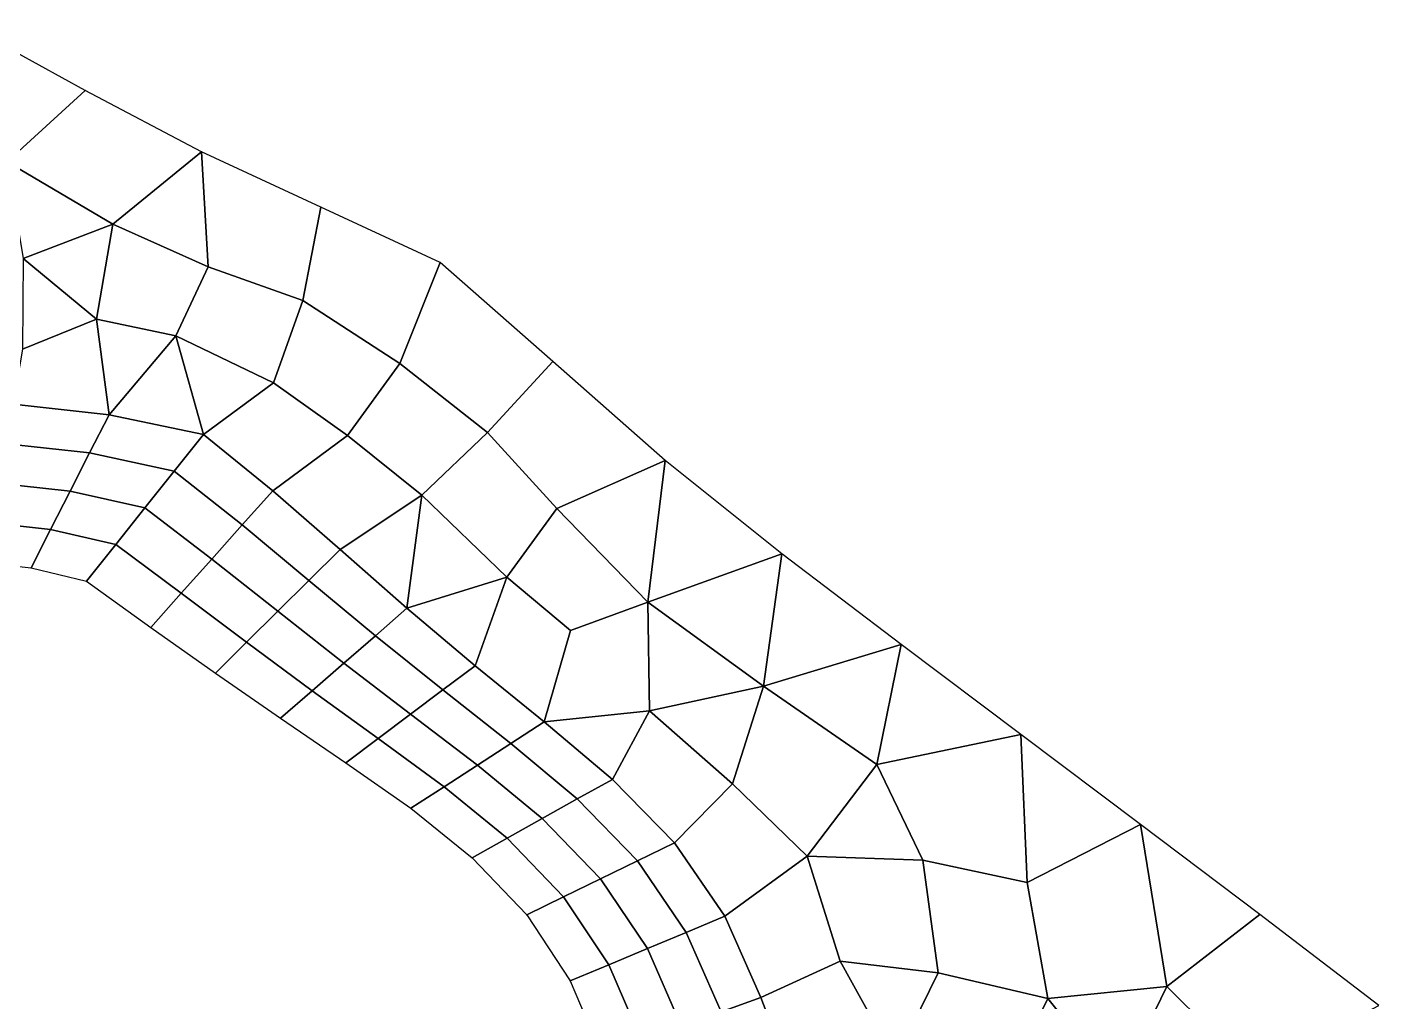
# Model space of a CAD drawing. Extents: x 391089 to 406232, y 6461839 to 6471033.
# Drawn here: x 405345.5 to 405553.4, y 6470699 to 6470848.9 of the extents above; entities that cross this region are included whole.
import ezdxf

# ---------------------------------------------------------------- set-up
doc = ezdxf.new("R2010")
doc.units = 0
for name, color, linetype in [('MESH_BOUND', 25, 'CONTINUOUS'), ('MESH_ELEMS', 18, 'CONTINUOUS'), ('MESH_NODES', 18, 'CONTINUOUS')]:
    doc.layers.add(name, color=color, linetype=linetype)

msp = doc.modelspace()

# ---------------------------------------------------------------- linework, layer by layer
at = {"layer": 'MESH_BOUND', "color": 25}
for points in [[(405354.394, 6470839.18, 5.016), (405336.664, 6470848.93, 4.503)], [(405372.279, 6470829.72, 5.575), (405354.394, 6470839.18, 5.016)], [(405390.639, 6470821.21, 4.333), (405372.279, 6470829.72, 5.575)], [(405409, 6470812.7, 4.446), (405390.639, 6470821.21, 4.333)], [(405426.289, 6470797.5, 4.377), (405409, 6470812.7, 4.446)], [(405443.577, 6470782.29, 5.195), (405426.289, 6470797.5, 4.377)], [(405461.534, 6470767.9, 3.46), (405443.577, 6470782.29, 5.195)], [(405479.862, 6470753.97, 4.524), (405461.534, 6470767.9, 3.46)], [(405337.405, 6470766.74, 4.508), (405346.081, 6470765.79, 4.885)], [(405346.081, 6470765.79, 4.885), (405354.587, 6470763.7, 4.421)], [(405354.587, 6470763.7, 4.421), (405364.481, 6470756.6, 4.939)], [(405364.481, 6470756.6, 4.939), (405374.417, 6470749.56, 4.607)], [(405498.277, 6470740.15, 4.735), (405479.862, 6470753.97, 4.524)], [(405374.417, 6470749.56, 4.607), (405384.429, 6470742.63, 5.328)], [(405384.429, 6470742.63, 5.328), (405394.506, 6470735.79, 5.285)], [(405516.678, 6470726.32, 4.63), (405498.277, 6470740.15, 4.735)], [(405394.506, 6470735.79, 5.285), (405404.469, 6470728.79, 5.18)], [(405404.469, 6470728.79, 5.18), (405413.926, 6470721.16, 5.168)], [(405535.039, 6470712.43, 4.59), (405516.678, 6470726.32, 4.63)], [(405413.926, 6470721.16, 5.168), (405422.297, 6470712.38, 5.229)], [(405422.297, 6470712.38, 5.229), (405428.982, 6470702.23, 5.249)], [(405553.351, 6470698.47, 4.971), (405535.039, 6470712.43, 4.59)], [(405428.982, 6470702.23, 5.249), (405433.736, 6470691.02, 4.781)]]:
    msp.add_polyline3d(points, dxfattribs=at)
at = {"layer": 'MESH_ELEMS', "color": 178}
for points in [[(405342.397, 6470828.21, 4.951), (405354.394, 6470839.18, 5.016), (405336.664, 6470848.93, 4.503), (405332.26, 6470833.73, 4.77)], [(405358.641, 6470818.6, 4.576), (405372.279, 6470829.72, 5.575), (405354.394, 6470839.18, 5.016), (405342.397, 6470828.21, 4.951)], [(405344.839, 6470813.34, 4.059), (405358.641, 6470818.6, 4.576), (405342.397, 6470828.21, 4.951), (405344.839, 6470813.34, 4.059)], [(405358.641, 6470818.6, 4.576), (405373.333, 6470812.04, 4.014), (405372.279, 6470829.72, 5.575), (405358.641, 6470818.6, 4.576)], [(405390.639, 6470821.21, 4.333), (405372.279, 6470829.72, 5.575), (405373.333, 6470812.04, 4.014), (405387.892, 6470806.87, 4.212)], [(405409, 6470812.7, 4.446), (405390.639, 6470821.21, 4.333), (405387.892, 6470806.87, 4.212), (405402.777, 6470797.17, 4.195)], [(405358.641, 6470818.6, 4.576), (405344.839, 6470813.34, 4.059), (405356.143, 6470804.01, 4.154), (405358.641, 6470818.6, 4.576)], [(405373.333, 6470812.04, 4.014), (405358.641, 6470818.6, 4.576), (405356.143, 6470804.01, 4.154), (405368.335, 6470801.45, 4.317)], [(405356.143, 6470804.01, 4.154), (405344.839, 6470813.34, 4.059), (405344.78, 6470799.4, 3.375), (405356.143, 6470804.01, 4.154)], [(405387.892, 6470806.87, 4.212), (405373.333, 6470812.04, 4.014), (405368.335, 6470801.45, 4.317), (405383.34, 6470794.21, 4.048)], [(405426.289, 6470797.5, 4.377), (405409, 6470812.7, 4.446), (405402.777, 6470797.17, 4.195), (405416.286, 6470786.56, 4.138)], [(405383.34, 6470794.21, 4.048), (405394.746, 6470786.13, 4.107), (405402.777, 6470797.17, 4.195), (405387.892, 6470806.87, 4.212)], [(405358.076, 6470789.31, 4.569), (405356.143, 6470804.01, 4.154), (405344.78, 6470799.4, 3.375), (405343.334, 6470790.93, 3.907)], [(405358.076, 6470789.31, 4.569), (405368.335, 6470801.45, 4.317), (405356.143, 6470804.01, 4.154), (405358.076, 6470789.31, 4.569)], [(405368.335, 6470801.45, 4.317), (405358.076, 6470789.31, 4.569), (405372.607, 6470786.25, 4.611), (405368.335, 6470801.45, 4.317)], [(405383.34, 6470794.21, 4.048), (405368.335, 6470801.45, 4.317), (405372.607, 6470786.25, 4.611), (405383.34, 6470794.21, 4.048)], [(405416.286, 6470786.56, 4.138), (405402.777, 6470797.17, 4.195), (405394.746, 6470786.13, 4.107), (405406.18, 6470776.96, 4.32)], [(405426.934, 6470774.9, 4.296), (405443.577, 6470782.29, 5.195), (405426.289, 6470797.5, 4.377), (405416.286, 6470786.56, 4.138)], [(405383.253, 6470777.61, 4.753), (405394.746, 6470786.13, 4.107), (405383.34, 6470794.21, 4.048), (405372.607, 6470786.25, 4.611)], [(405358.076, 6470789.31, 4.569), (405343.334, 6470790.93, 3.907), (405341.852, 6470784.89, 3.541), (405355.077, 6470783.43, 4.153)], [(405372.607, 6470786.25, 4.611), (405358.076, 6470789.31, 4.569), (405355.077, 6470783.43, 4.153), (405368.102, 6470780.61, 4.791)], [(405372.607, 6470786.25, 4.611), (405368.102, 6470780.61, 4.791), (405378.56, 6470772.36, 4.61), (405383.253, 6470777.61, 4.753)], [(405416.286, 6470786.56, 4.138), (405406.18, 6470776.96, 4.32), (405419.244, 6470764.34, 4.785), (405426.934, 6470774.9, 4.296)], [(405355.077, 6470783.43, 4.153), (405341.852, 6470784.89, 3.541), (405340.37, 6470778.84, 2.8), (405352.078, 6470777.55, 2.899)], [(405393.586, 6470768.61, 4.9), (405406.18, 6470776.96, 4.32), (405394.746, 6470786.13, 4.107), (405383.253, 6470777.61, 4.753)], [(405368.102, 6470780.61, 4.791), (405355.077, 6470783.43, 4.153), (405352.078, 6470777.55, 2.899), (405363.597, 6470774.97, 2.227)], [(405443.577, 6470782.29, 5.195), (405426.934, 6470774.9, 4.296), (405440.943, 6470760.49, 3.956), (405443.577, 6470782.29, 5.195)], [(405440.943, 6470760.49, 3.956), (405461.534, 6470767.9, 3.46), (405443.577, 6470782.29, 5.195), (405440.943, 6470760.49, 3.956)], [(405368.102, 6470780.61, 4.791), (405363.597, 6470774.97, 2.227), (405373.867, 6470767.11, 2.376), (405378.56, 6470772.36, 4.61)], [(405352.078, 6470777.55, 2.899), (405340.37, 6470778.84, 2.8), (405338.888, 6470772.79, 3.268), (405349.08, 6470771.67, 3.263)], [(405363.597, 6470774.97, 2.227), (405352.078, 6470777.55, 2.899), (405349.08, 6470771.67, 3.263), (405359.092, 6470769.33, 2.81)], [(405383.253, 6470777.61, 4.753), (405378.56, 6470772.36, 4.61), (405388.794, 6470763.84, 4.66), (405393.586, 6470768.61, 4.9)], [(405393.586, 6470768.61, 4.9), (405403.886, 6470759.56, 4.944), (405406.18, 6470776.96, 4.32), (405393.586, 6470768.61, 4.9)], [(405403.886, 6470759.56, 4.944), (405419.244, 6470764.34, 4.785), (405406.18, 6470776.96, 4.32), (405403.886, 6470759.56, 4.944)], [(405363.597, 6470774.97, 2.227), (405359.092, 6470769.33, 2.81), (405369.174, 6470761.85, 3.109), (405373.867, 6470767.11, 2.376)], [(405426.934, 6470774.9, 4.296), (405419.244, 6470764.34, 4.785), (405429.014, 6470756.14, 3.868), (405440.943, 6470760.49, 3.956)], [(405349.08, 6470771.67, 3.263), (405338.888, 6470772.79, 3.268), (405337.405, 6470766.74, 4.508), (405346.081, 6470765.79, 4.885)], [(405359.092, 6470769.33, 2.81), (405349.08, 6470771.67, 3.263), (405346.081, 6470765.79, 4.885), (405354.587, 6470763.7, 4.421)], [(405378.56, 6470772.36, 4.61), (405373.867, 6470767.11, 2.376), (405384.001, 6470759.08, 3.045), (405388.794, 6470763.84, 4.66)], [(405359.092, 6470769.33, 2.81), (405354.587, 6470763.7, 4.421), (405364.481, 6470756.6, 4.939), (405369.174, 6470761.85, 3.109)], [(405393.586, 6470768.61, 4.9), (405388.794, 6470763.84, 4.66), (405399.021, 6470755.33, 4.815), (405403.886, 6470759.56, 4.944)], [(405440.943, 6470760.49, 3.956), (405458.709, 6470747.59, 3.918), (405461.534, 6470767.9, 3.46), (405440.943, 6470760.49, 3.956)], [(405479.862, 6470753.97, 4.524), (405461.534, 6470767.9, 3.46), (405458.709, 6470747.59, 3.918), (405479.862, 6470753.97, 4.524)], [(405373.867, 6470767.11, 2.376), (405369.174, 6470761.85, 3.109), (405379.209, 6470754.32, 2.206), (405384.001, 6470759.08, 3.045)], [(405388.794, 6470763.84, 4.66), (405384.001, 6470759.08, 3.045), (405394.157, 6470751.09, 3.069), (405399.021, 6470755.33, 4.815)], [(405419.244, 6470764.34, 4.785), (405403.886, 6470759.56, 4.944), (405414.358, 6470750.72, 4.621), (405419.244, 6470764.34, 4.785)], [(405429.014, 6470756.14, 3.868), (405419.244, 6470764.34, 4.785), (405414.358, 6470750.72, 4.621), (405424.997, 6470742.07, 4.741)], [(405369.174, 6470761.85, 3.109), (405364.481, 6470756.6, 4.939), (405374.417, 6470749.56, 4.607), (405379.209, 6470754.32, 2.206)], [(405403.886, 6470759.56, 4.944), (405399.021, 6470755.33, 4.815), (405409.395, 6470746.98, 4.788), (405414.358, 6470750.72, 4.621)], [(405441.2, 6470743.78, 3.946), (405440.943, 6470760.49, 3.956), (405429.014, 6470756.14, 3.868), (405424.997, 6470742.07, 4.741)], [(405441.2, 6470743.78, 3.946), (405458.709, 6470747.59, 3.918), (405440.943, 6470760.49, 3.956), (405441.2, 6470743.78, 3.946)], [(405384.001, 6470759.08, 3.045), (405379.209, 6470754.32, 2.206), (405389.293, 6470746.86, 2.368), (405394.157, 6470751.09, 3.069)], [(405399.021, 6470755.33, 4.815), (405394.157, 6470751.09, 3.069), (405404.432, 6470743.25, 2.618), (405409.395, 6470746.98, 4.788)], [(405379.209, 6470754.32, 2.206), (405374.417, 6470749.56, 4.607), (405384.429, 6470742.63, 5.328), (405389.293, 6470746.86, 2.368)], [(405479.862, 6470753.97, 4.524), (405458.709, 6470747.59, 3.918), (405476.15, 6470735.53, 4.179), (405479.862, 6470753.97, 4.524)], [(405476.15, 6470735.53, 4.179), (405498.277, 6470740.15, 4.735), (405479.862, 6470753.97, 4.524), (405476.15, 6470735.53, 4.179)], [(405394.157, 6470751.09, 3.069), (405389.293, 6470746.86, 2.368), (405399.469, 6470739.52, 2.773), (405404.432, 6470743.25, 2.618)], [(405414.358, 6470750.72, 4.621), (405409.395, 6470746.98, 4.788), (405419.865, 6470738.75, 5.061), (405424.997, 6470742.07, 4.741)], [(405389.293, 6470746.86, 2.368), (405384.429, 6470742.63, 5.328), (405394.506, 6470735.79, 5.285), (405399.469, 6470739.52, 2.773)], [(405409.395, 6470746.98, 4.788), (405404.432, 6470743.25, 2.618), (405414.733, 6470735.43, 2.804), (405419.865, 6470738.75, 5.061)], [(405458.709, 6470747.59, 3.918), (405441.2, 6470743.78, 3.946), (405453.923, 6470732.54, 4.518), (405458.709, 6470747.59, 3.918)], [(405453.923, 6470732.54, 4.518), (405465.427, 6470721.41, 4.698), (405476.15, 6470735.53, 4.179), (405458.709, 6470747.59, 3.918)], [(405404.432, 6470743.25, 2.618), (405399.469, 6470739.52, 2.773), (405409.601, 6470732.11, 2.569), (405414.733, 6470735.43, 2.804)], [(405435.466, 6470733.24, 5.098), (405441.2, 6470743.78, 3.946), (405424.997, 6470742.07, 4.741), (405435.466, 6470733.24, 5.098)], [(405435.466, 6470733.24, 5.098), (405445.026, 6470723.48, 5.065), (405453.923, 6470732.54, 4.518), (405441.2, 6470743.78, 3.946)], [(405424.997, 6470742.07, 4.741), (405419.865, 6470738.75, 5.061), (405430.081, 6470730.22, 4.121), (405435.466, 6470733.24, 5.098)], [(405399.469, 6470739.52, 2.773), (405394.506, 6470735.79, 5.285), (405404.469, 6470728.79, 5.18), (405409.601, 6470732.11, 2.569)], [(405419.865, 6470738.75, 5.061), (405414.733, 6470735.43, 2.804), (405424.696, 6470727.2, 2.617), (405430.081, 6470730.22, 4.121)], [(405483.225, 6470720.81, 4.425), (405499.26, 6470717.37, 4.761), (405498.277, 6470740.15, 4.735), (405476.15, 6470735.53, 4.179)], [(405498.277, 6470740.15, 4.735), (405499.26, 6470717.37, 4.761), (405516.678, 6470726.32, 4.63), (405498.277, 6470740.15, 4.735)], [(405414.733, 6470735.43, 2.804), (405409.601, 6470732.11, 2.569), (405419.311, 6470724.18, 3.25), (405424.696, 6470727.2, 2.617)], [(405483.225, 6470720.81, 4.425), (405476.15, 6470735.53, 4.179), (405465.427, 6470721.41, 4.698), (405483.225, 6470720.81, 4.425)], [(405409.601, 6470732.11, 2.569), (405404.469, 6470728.79, 5.18), (405413.926, 6470721.16, 5.168), (405419.311, 6470724.18, 3.25)], [(405435.466, 6470733.24, 5.098), (405430.081, 6470730.22, 4.121), (405439.343, 6470720.7, 3.017), (405445.026, 6470723.48, 5.065)], [(405465.427, 6470721.41, 4.698), (405453.923, 6470732.54, 4.518), (405445.026, 6470723.48, 5.065), (405452.743, 6470712.19, 5.266)], [(405430.081, 6470730.22, 4.121), (405424.696, 6470727.2, 2.617), (405433.661, 6470717.93, 2.586), (405439.343, 6470720.7, 3.017)], [(405424.696, 6470727.2, 2.617), (405419.311, 6470724.18, 3.25), (405427.979, 6470715.15, 4.177), (405433.661, 6470717.93, 2.586)], [(405499.26, 6470717.37, 4.761), (405502.428, 6470699.54, 4.797), (405520.742, 6470701.4, 5.277), (405516.678, 6470726.32, 4.63)], [(405535.039, 6470712.43, 4.59), (405516.678, 6470726.32, 4.63), (405520.742, 6470701.4, 5.277), (405535.039, 6470712.43, 4.59)], [(405419.311, 6470724.18, 3.25), (405413.926, 6470721.16, 5.168), (405422.297, 6470712.38, 5.229), (405427.979, 6470715.15, 4.177)], [(405445.026, 6470723.48, 5.065), (405439.343, 6470720.7, 3.017), (405446.803, 6470709.7, 4.068), (405452.743, 6470712.19, 5.266)], [(405439.343, 6470720.7, 3.017), (405433.661, 6470717.93, 2.586), (405440.862, 6470707.21, 3.293), (405446.803, 6470709.7, 4.068)], [(405452.743, 6470712.19, 5.266), (405458.322, 6470699.67, 5.361), (405470.478, 6470705.3, 5.071), (405465.427, 6470721.41, 4.698)], [(405483.225, 6470720.81, 4.425), (405465.427, 6470721.41, 4.698), (405470.478, 6470705.3, 5.071), (405485.571, 6470703.46, 4.871)], [(405499.26, 6470717.37, 4.761), (405483.225, 6470720.81, 4.425), (405485.571, 6470703.46, 4.871), (405502.428, 6470699.54, 4.797)], [(405433.661, 6470717.93, 2.586), (405427.979, 6470715.15, 4.177), (405434.922, 6470704.72, 3.179), (405440.862, 6470707.21, 3.293)], [(405427.979, 6470715.15, 4.177), (405422.297, 6470712.38, 5.229), (405428.982, 6470702.23, 5.249), (405434.922, 6470704.72, 3.179)], [(405452.743, 6470712.19, 5.266), (405446.803, 6470709.7, 4.068), (405452.175, 6470697.51, 4.65), (405458.322, 6470699.67, 5.361)], [(405535.039, 6470712.43, 4.59), (405520.742, 6470701.4, 5.277), (405533.978, 6470688.26, 6.737), (405553.351, 6470698.47, 4.971)], [(405446.803, 6470709.7, 4.068), (405440.862, 6470707.21, 3.293), (405446.029, 6470695.35, 3.132), (405452.175, 6470697.51, 4.65)], [(405440.862, 6470707.21, 3.293), (405434.922, 6470704.72, 3.179), (405439.882, 6470693.18, 2.93), (405446.029, 6470695.35, 3.132)], [(405470.478, 6470705.3, 5.071), (405458.322, 6470699.67, 5.361), (405463.666, 6470685.62, 5.192), (405478.981, 6470689.98, 5.16)], [(405470.478, 6470705.3, 5.071), (405478.981, 6470689.98, 5.16), (405485.571, 6470703.46, 4.871), (405470.478, 6470705.3, 5.071)], [(405434.922, 6470704.72, 3.179), (405428.982, 6470702.23, 5.249), (405433.736, 6470691.02, 4.781), (405439.882, 6470693.18, 2.93)], [(405494.879, 6470684.29, 5.214), (405502.428, 6470699.54, 4.797), (405485.571, 6470703.46, 4.871), (405478.981, 6470689.98, 5.16)], [(405520.742, 6470701.4, 5.277), (405502.428, 6470699.54, 4.797), (405513.252, 6470686.01, 4.848), (405520.742, 6470701.4, 5.277)], [(405533.978, 6470688.26, 6.737), (405520.742, 6470701.4, 5.277), (405513.252, 6470686.01, 4.848), (405523.838, 6470672.94, 5.084)], [(405458.322, 6470699.67, 5.361), (405452.175, 6470697.51, 4.65), (405457.411, 6470683.16, 4.636), (405463.666, 6470685.62, 5.192)], [(405513.252, 6470686.01, 4.848), (405502.428, 6470699.54, 4.797), (405494.879, 6470684.29, 5.214), (405504.967, 6470672.53, 5.22)]]:
    msp.add_3dface(points, dxfattribs=at)
at = {"layer": 'MESH_NODES', "color": 18}
for p in [(405354.394, 6470839.18, 5.016), (405372.279, 6470829.72, 5.575), (405390.639, 6470821.21, 4.333), (405358.641, 6470818.6, 4.576), (405373.333, 6470812.04, 4.014), (405409, 6470812.7, 4.446), (405387.892, 6470806.87, 4.212), (405356.143, 6470804.01, 4.154), (405368.335, 6470801.45, 4.317), (405402.777, 6470797.17, 4.195), (405426.289, 6470797.5, 4.377), (405383.34, 6470794.21, 4.048), (405358.076, 6470789.31, 4.569), (405372.607, 6470786.25, 4.611), (405416.286, 6470786.56, 4.138), (405394.746, 6470786.13, 4.107), (405355.077, 6470783.43, 4.153), (405443.577, 6470782.29, 5.195), (405368.102, 6470780.61, 4.791), (405352.078, 6470777.55, 2.899), (405383.253, 6470777.61, 4.753), (405406.18, 6470776.96, 4.32), (405363.597, 6470774.97, 2.227), (405426.934, 6470774.9, 4.296), (405349.08, 6470771.67, 3.263), (405378.56, 6470772.36, 4.61), (405359.092, 6470769.33, 2.81), (405393.586, 6470768.61, 4.9), (405461.534, 6470767.9, 3.46), (405346.081, 6470765.79, 4.885), (405373.867, 6470767.11, 2.376), (405354.587, 6470763.7, 4.421), (405388.794, 6470763.84, 4.66), (405419.244, 6470764.34, 4.785), (405369.174, 6470761.85, 3.109), (405403.886, 6470759.56, 4.944), (405440.943, 6470760.49, 3.956), (405384.001, 6470759.08, 3.045), (405364.481, 6470756.6, 4.939), (405399.021, 6470755.33, 4.815), (405429.014, 6470756.14, 3.868), (405379.209, 6470754.32, 2.206), (405479.862, 6470753.97, 4.524), (405394.157, 6470751.09, 3.069), (405374.417, 6470749.56, 4.607), (405414.358, 6470750.72, 4.621), (405389.293, 6470746.86, 2.368), (405409.395, 6470746.98, 4.788), (405458.709, 6470747.59, 3.918), (405384.429, 6470742.63, 5.328), (405404.432, 6470743.25, 2.618), (405441.2, 6470743.78, 3.946), (405424.997, 6470742.07, 4.741), (405399.469, 6470739.52, 2.773), (405419.865, 6470738.75, 5.061), (405498.277, 6470740.15, 4.735), (405394.506, 6470735.79, 5.285), (405414.733, 6470735.43, 2.804), (405476.15, 6470735.53, 4.179), (405409.601, 6470732.11, 2.569), (405435.466, 6470733.24, 5.098), (405453.923, 6470732.54, 4.518), (405430.081, 6470730.22, 4.121), (405404.469, 6470728.79, 5.18), (405424.696, 6470727.2, 2.617), (405516.678, 6470726.32, 4.63), (405419.311, 6470724.18, 3.25), (405445.026, 6470723.48, 5.065), (405413.926, 6470721.16, 5.168), (405439.343, 6470720.7, 3.017), (405465.427, 6470721.41, 4.698), (405483.225, 6470720.81, 4.425), (405433.661, 6470717.93, 2.586), (405499.26, 6470717.37, 4.761), (405427.979, 6470715.15, 4.177), (405422.297, 6470712.38, 5.229), (405452.743, 6470712.19, 5.266), (405535.039, 6470712.43, 4.59), (405446.803, 6470709.7, 4.068), (405440.862, 6470707.21, 3.293), (405470.478, 6470705.3, 5.071), (405434.922, 6470704.72, 3.179), (405485.571, 6470703.46, 4.871), (405428.982, 6470702.23, 5.249), (405520.742, 6470701.4, 5.277), (405458.322, 6470699.67, 5.361), (405502.428, 6470699.54, 4.797)]:
    msp.add_point(p, dxfattribs=at)

doc.saveas('drawing.dxf')
